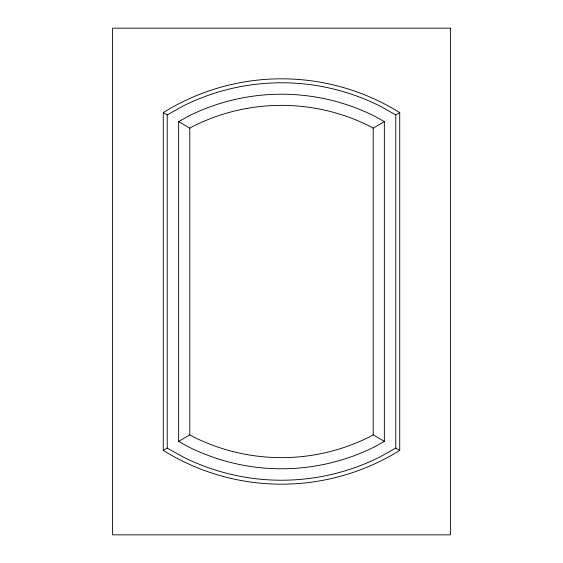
<?xml version="1.0" encoding="UTF-8"?>
<svg xmlns="http://www.w3.org/2000/svg" width="563" height="563" viewBox="0 0 563 563"><rect width="100%" height="100%" fill="white"/><g stroke="black" fill="none" stroke-linecap="round" stroke-linejoin="round"><path stroke-width="0.84" d="M384.346 441.378L373.213 434.854L373.213 128.146L384.346 121.622L374.726 116.238A208.387 208.387 0 0 0 188.274 116.238L178.654 121.622L178.654 441.378L188.274 446.762A208.387 208.387 0 0 0 374.726 446.762L384.346 441.378L384.346 121.622M399.73 450.4L395.775 448.085L395.775 114.915L399.73 112.6L399.73 450.4A223.792 223.792 0 0 1 163.27 450.4L163.27 112.6A223.792 223.792 0 0 1 399.73 112.6M163.27 450.4L167.225 448.085L167.225 114.915L163.27 112.6M178.654 441.378L189.787 434.854L189.787 128.146L178.654 121.622M167.225 114.915L183.151 106.006A219.837 219.837 0 0 1 379.849 106.006L395.775 114.915M189.787 128.146L193.257 126.203A197.247 197.247 0 0 1 369.743 126.203L373.213 128.146M373.213 434.854L369.743 436.797A197.247 197.247 0 0 1 193.257 436.797L189.787 434.854M395.775 448.085L379.849 456.994A219.837 219.837 0 0 1 183.151 456.994L167.225 448.085M450.4 28.15L112.6 28.15L112.6 534.85L450.4 534.85L450.4 28.15"/></g></svg>
